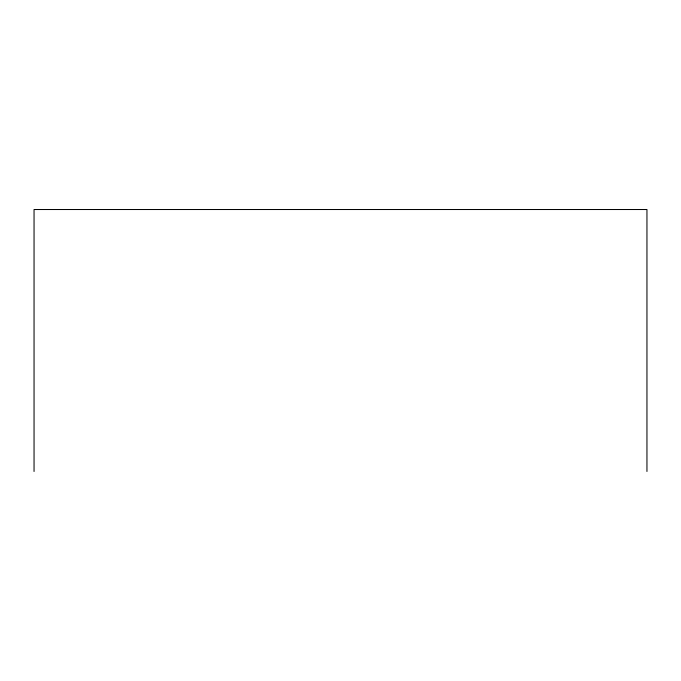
<?xml version="1.0" encoding="UTF-8"?>
<svg xmlns="http://www.w3.org/2000/svg" width="681" height="681" viewBox="0 0 681 681"><rect width="100%" height="100%" fill="white"/><g stroke="black" fill="none" stroke-linecap="round" stroke-linejoin="round"><path stroke-width="1.02" d="M646.95 471.482L646.95 209.518L34.05 209.518L34.05 471.482"/></g></svg>
